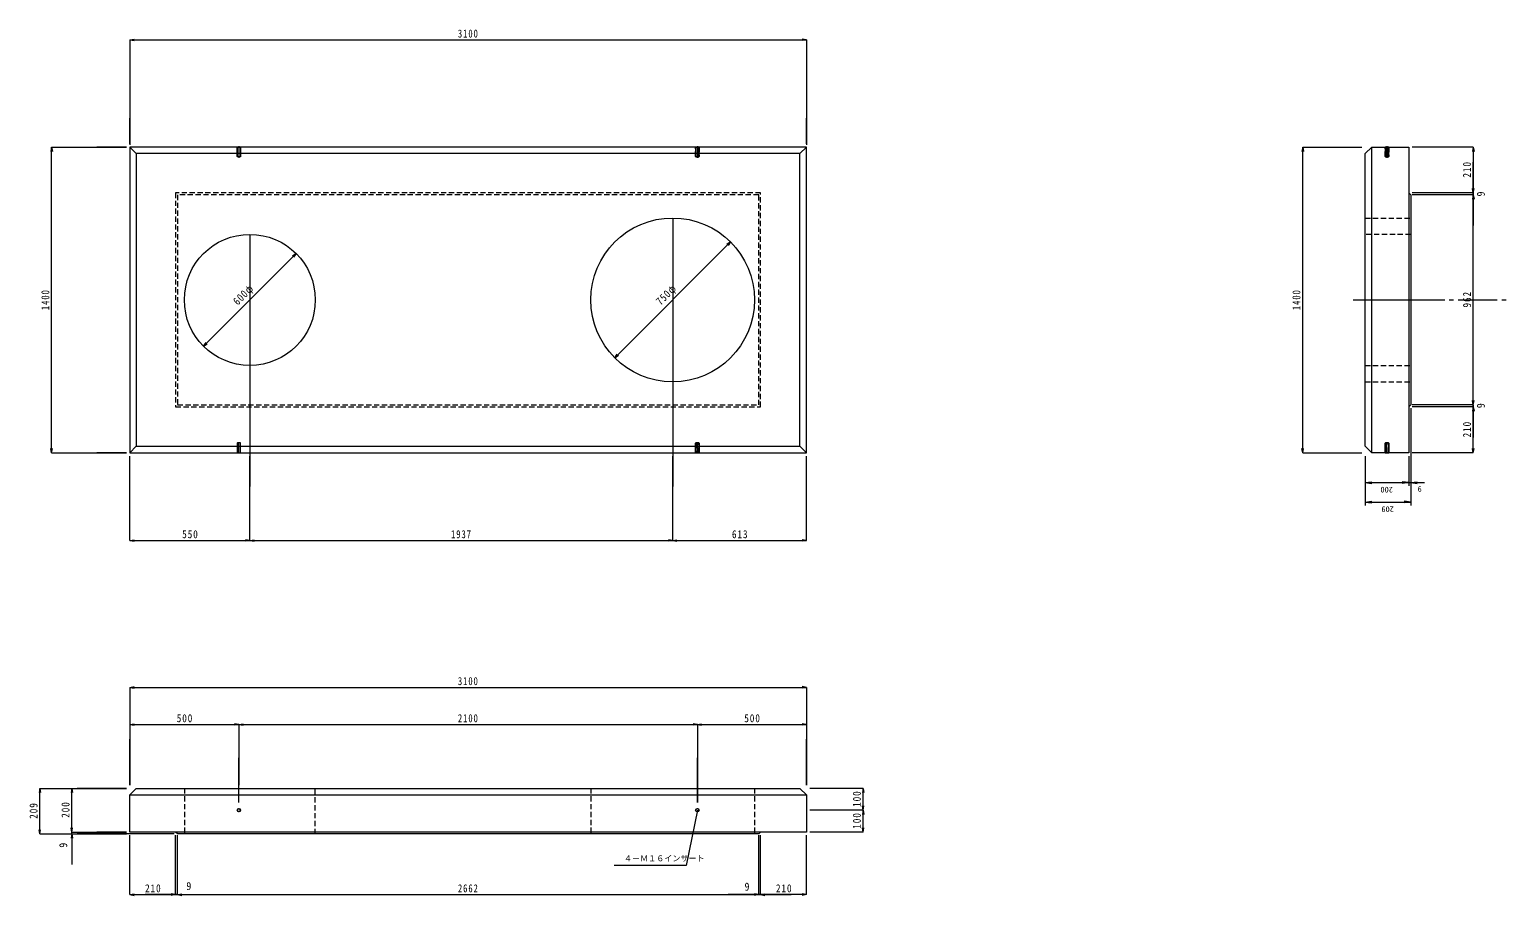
# Model space of a CAD drawing. Units: millimetres at full size, sheet at 1:20. Extents: x -12823 to 3978, y -2819 to 2819.
# Drawn here: x -12823 to -6039, y -1424 to 2540 of the extents above; entities that cross this region are included whole.
import ezdxf
from ezdxf.enums import TextEntityAlignment as Align

# ---------------------------------------------------------------- set-up
doc = ezdxf.new("R2010")
doc.units = ezdxf.units.MM
doc.header["$LTSCALE"] = 20
doc.linetypes.add('CHAIN2', pattern=[12, 9, -1, 1, -1])
doc.linetypes.add('DASHED1', pattern=[1.8, 1.2, -0.6])
doc.layers.add('9-0', color=7, linetype='Continuous', lineweight=9)
doc.layers.add('9-1_構造図', color=7, linetype='Continuous', lineweight=9)
doc.styles.add('ＭＳ ゴシック', font='')
doc.styles.get('ＭＳ ゴシック').set_extended_font_data('MS Gothic')

msp = doc.modelspace()

# ---------------------------------------------------------------- linework, layer by layer
at = {"layer": '9-0'}
for p, q in [((-12363.74, 2017.79), (-12363.74, 2135.05)), ((-9263.74, 2017.79), (-9263.74, 2135.05)), ((-12378.74, 2002.79), (-12515.19, 2002.79)), ((-11870.64, 1957.79), (-11870.64, 2002.79)), ((-11863.74, 2006.73), (-11863.74, 1953.84)), ((-11856.84, 2002.79), (-11856.84, 1957.79)), ((-9770.64, 2002.79), (-9770.64, 1957.79)), ((-9763.74, 2006.73), (-9763.74, 1953.84)), ((-9756.84, 1957.79), (-9756.84, 2002.79)), ((-6611.51, 2002.79), (-6611.51, 1957.79)), ((-6604.61, 2006.73), (-6604.61, 1953.84)), ((-6597.71, 1957.79), (-6597.71, 2002.79)), ((-11870.64, 1957.79), (-11871.74, 1958.89)), ((-11856.84, 1957.79), (-11870.64, 1957.79)), ((-11855.74, 1958.89), (-11856.84, 1957.79)), ((-9771.74, 1958.89), (-9770.64, 1957.79)), ((-9770.64, 1957.79), (-9756.84, 1957.79)), ((-9756.84, 1957.79), (-9755.74, 1958.89)), ((-6612.61, 1958.89), (-6611.51, 1957.79)), ((-6611.51, 1957.79), (-6597.71, 1957.79)), ((-6597.71, 1957.79), (-6596.61, 1958.89)), ((-9876.74, 1677.79), (-9876.74, 448.65)), ((-11813.74, 1602.79), (-11813.74, 448.65)), ((-6749.86, 1302.79), (-6450.36, 1302.79)), ((-11813.74, 913.73), (-11813.74, 448.65)), ((-9876.74, 839.58), (-9876.74, 448.65)), ((-6495.61, 806.79), (-6495.61, 361.57)), ((-6495.61, 806.79), (-6495.61, 451.33)), ((-11870.64, 647.79), (-11871.74, 646.69)), ((-11870.64, 647.79), (-11870.64, 602.79)), ((-11856.84, 647.79), (-11870.64, 647.79)), ((-11863.74, 598.84), (-11863.74, 651.73)), ((-11856.84, 602.79), (-11856.84, 647.79)), ((-11855.74, 646.69), (-11856.84, 647.79)), ((-9771.74, 646.69), (-9770.64, 647.79)), ((-9770.64, 602.79), (-9770.64, 647.79)), ((-9770.64, 647.79), (-9756.84, 647.79)), ((-9763.74, 598.84), (-9763.74, 651.73)), ((-9756.84, 647.79), (-9756.84, 602.79)), ((-9756.84, 647.79), (-9755.74, 646.69)), ((-6612.61, 646.69), (-6611.51, 647.79)), ((-6611.51, 602.79), (-6611.51, 647.79)), ((-6611.51, 647.79), (-6597.71, 647.79)), ((-6604.61, 598.84), (-6604.61, 651.73)), ((-6597.71, 647.79), (-6597.71, 602.79)), ((-6597.71, 647.79), (-6596.61, 646.69)), ((-12378.74, 602.79), (-12515.19, 602.79)), ((-6704.61, 587.79), (-6704.61, 361.57)), ((-6704.61, 587.79), (-6704.61, 451.33)), ((-6504.61, 587.79), (-6504.61, 451.33)), ((-6504.61, 587.79), (-6504.61, 451.33)), ((-6704.61, 466.33), (-6674.61, 470.28)), ((-6704.61, 466.33), (-6504.61, 466.33)), ((-6704.61, 466.33), (-6674.61, 462.38)), ((-6504.61, 466.33), (-6534.61, 470.28)), ((-6504.61, 466.33), (-6534.61, 462.38)), ((-6495.61, 466.33), (-6465.61, 470.28)), ((-6495.61, 466.33), (-6465.61, 462.38)), ((-6495.61, 466.33), (-6432.48, 466.33)), ((-6704.61, 376.57), (-6674.61, 380.52)), ((-6704.61, 376.57), (-6495.61, 376.57)), ((-6704.61, 376.57), (-6674.61, 372.62)), ((-6495.61, 376.57), (-6525.61, 380.52)), ((-6495.61, 376.57), (-6525.61, 372.62)), ((-12363.74, -919.18), (-12363.74, -708.66)), ((-9263.74, -919.18), (-9263.74, -708.66)), ((-11863.74, -999.29), (-11863.74, -794.98)), ((-11863.74, -999.29), (-11863.74, -794.98)), ((-9763.74, -999.29), (-9763.74, -794.98)), ((-12378.74, -934.18), (-12604.96, -934.18)), ((-12378.74, -934.18), (-12515.19, -934.18)), ((-12159.74, -1143.18), (-12604.96, -1143.18)), ((-12378.74, -1134.18), (-12515.19, -1134.18)), ((-12159.74, -1143.18), (-12515.19, -1143.18))]:
    msp.add_line(p, q, dxfattribs=at)
at = {"layer": '9-0', "color": 3}
for p, q in [((-12333.74, 1972.79), (-12363.74, 2002.79)), ((-12333.74, 1972.79), (-12333.74, 632.79)), ((-9293.74, 1972.79), (-12333.74, 1972.79)), ((-9293.74, 1972.79), (-9263.74, 2002.79)), ((-9293.74, 632.79), (-9293.74, 1972.79)), ((-6704.61, 1972.79), (-6674.61, 2002.79)), ((-6704.61, 632.79), (-6704.61, 1972.79)), ((-6674.61, 602.79), (-6674.61, 2002.79)), ((-6504.61, 1792.79), (-6504.61, 812.79)), ((-12333.74, 632.79), (-12363.74, 602.79)), ((-12333.74, 632.79), (-9293.74, 632.79)), ((-9293.74, 632.79), (-9263.74, 602.79)), ((-6674.61, 602.79), (-6704.61, 632.79)), ((-9293.74, -934.18), (-9263.74, -964.18)), ((-12363.74, -964.18), (-9263.74, -964.18)), ((-9473.74, -1134.18), (-12153.74, -1134.18))]:
    msp.add_line(p, q, dxfattribs=at)
at = {"layer": '9-0', "linetype": 'DASHED1'}
for p, q in [((-9473.74, 1792.79), (-12153.74, 1792.79)), ((-12153.74, 1792.79), (-12153.74, 812.79)), ((-9482.74, 821.79), (-9482.74, 1783.79)), ((-9473.74, 812.79), (-9473.74, 1792.79)), ((-6704.61, 1677.79), (-6495.61, 1677.79)), ((-6495.61, 1602.79), (-6704.61, 1602.79)), ((-6704.61, 1002.79), (-6495.61, 1002.79)), ((-6704.61, 927.79), (-6495.61, 927.79)), ((-12144.74, 821.79), (-9482.74, 821.79)), ((-12153.74, 812.79), (-9473.74, 812.79)), ((-12113.74, -934.18), (-12113.74, -1143.18)), ((-11513.74, -1143.18), (-11513.74, -934.18)), ((-10251.74, -934.18), (-10251.74, -1143.18)), ((-9501.74, -934.18), (-9501.74, -1143.18))]:
    msp.add_line(p, q, dxfattribs=at)
at = {"layer": '9-0', "color": 3}
msp.add_lwpolyline([(-12363.74, 602.79), (-9263.74, 602.79), (-9263.74, 2002.79), (-12363.74, 2002.79)], close=True, dxfattribs=at)
at = {"layer": '9-0'}
for points in [[(-11871.74, 1958.89), (-11871.74, 2002.79), (-11855.74, 2002.79), (-11855.74, 1958.89)], [(-9755.74, 1958.89), (-9755.74, 2002.79), (-9771.74, 2002.79), (-9771.74, 1958.89)], [(-6596.61, 1958.89), (-6596.61, 2002.79), (-6612.61, 2002.79), (-6612.61, 1958.89)], [(-11871.74, 646.69), (-11871.74, 602.79), (-11855.74, 602.79), (-11855.74, 646.69)], [(-9755.74, 646.69), (-9755.74, 602.79), (-9771.74, 602.79), (-9771.74, 646.69)], [(-6596.61, 646.69), (-6596.61, 602.79), (-6612.61, 602.79), (-6612.61, 646.69)], [(-6504.61, 466.33), (-6495.61, 466.33), (-6432.48, 466.33)], [(-9763.74, -1034.18), (-9814.95, -1288.02), (-10144.95, -1288.02)]]:
    msp.add_lwpolyline(points, dxfattribs=at)
at = {"layer": '9-0', "color": 3}
for points in [[(-6674.61, 2002.79), (-6504.61, 2002.79), (-6504.61, 1792.79), (-6495.61, 1783.79), (-6495.61, 821.79), (-6504.61, 812.79), (-6504.61, 602.79), (-6674.61, 602.79)], [(-12363.74, -964.18), (-12333.74, -934.18), (-9293.74, -934.18)], [(-9263.74, -964.18), (-9263.74, -1134.18), (-9473.74, -1134.18), (-9482.74, -1143.18), (-12144.74, -1143.18), (-12153.74, -1134.18), (-12363.74, -1134.18), (-12363.74, -964.18)]]:
    msp.add_lwpolyline(points, dxfattribs=at)
at = {"layer": '9-0', "linetype": 'DASHED1'}
msp.add_lwpolyline([(-9482.74, 1783.79), (-12144.74, 1783.79), (-12144.74, 821.79)], dxfattribs=at)
at = {"layer": '9-0', "color": 3}
for centre, radius in [((-9876.74, 1302.79), 375), ((-11813.74, 1302.79), 300)]:
    msp.add_circle(centre, radius, dxfattribs=at)
at = {"layer": '9-1_構造図'}
for p, q in [((-12363.74, 2493.68), (-12344.04, 2497.15)), ((-12363.74, 2493.68), (-9263.74, 2493.68)), ((-12363.74, 2493.68), (-12344.04, 2490.21)), ((-12363.74, 2493.68), (-12363.74, 2012.75)), ((-9263.74, 2493.68), (-9283.43, 2497.15)), ((-9263.74, 2493.68), (-9283.43, 2490.21)), ((-9263.74, 2493.68), (-9263.74, 2012.75)), ((-12721.74, 2002.79), (-12725.21, 1983.09)), ((-12721.74, 602.79), (-12721.74, 2002.79)), ((-12721.74, 2002.79), (-12718.27, 1983.09)), ((-12721.74, 2002.79), (-12378.74, 2002.79)), ((-6990.65, 2002.79), (-6994.12, 1983.09)), ((-6990.65, 602.79), (-6990.65, 2002.79)), ((-6990.65, 2002.79), (-6987.18, 1983.09)), ((-6990.65, 2002.79), (-6719.61, 2002.79)), ((-6209.25, 2002.79), (-6489.61, 2002.79)), ((-6209.25, 2002.79), (-6212.73, 1983.09)), ((-6209.25, 2002.79), (-6209.25, 1792.79)), ((-6209.25, 2002.79), (-6205.78, 1983.09)), ((-6209.25, 1792.79), (-6209.25, 1932.79)), ((-6209.25, 1783.79), (-6209.25, 1923.79)), ((-6209.25, 1792.79), (-6489.61, 1792.79)), ((-6209.25, 1783.79), (-6489.61, 1783.79)), ((-6209.25, 1792.79), (-6212.73, 1812.48)), ((-6209.25, 1792.79), (-6212.73, 1812.48)), ((-6209.25, 1783.79), (-6212.73, 1764.09)), ((-6209.25, 1792.79), (-6205.78, 1812.48)), ((-6209.25, 1792.79), (-6205.78, 1812.48)), ((-6209.25, 1792.79), (-6209.25, 1783.79)), ((-6209.25, 1783.79), (-6209.25, 1643.79)), ((-6209.25, 1783.79), (-6205.78, 1764.09)), ((-6209.25, 821.79), (-6209.25, 1783.79)), ((-9611.57, 1567.95), (-10141.9, 1037.62)), ((-9611.57, 1567.95), (-9627.96, 1556.48)), ((-9611.57, 1567.95), (-9623.04, 1551.57)), ((-11601.61, 1514.92), (-12025.87, 1090.66)), ((-11601.61, 1514.92), (-11617.99, 1503.45)), ((-11601.61, 1514.92), (-11613.08, 1498.54)), ((-12025.87, 1090.66), (-12014.4, 1107.04)), ((-12025.87, 1090.66), (-12009.49, 1102.13)), ((-10141.9, 1037.62), (-10130.43, 1054.01)), ((-10141.9, 1037.62), (-10125.52, 1049.09)), ((-6209.25, 821.79), (-6209.25, 961.79)), ((-6209.25, 821.79), (-6489.61, 821.79)), ((-6209.25, 821.79), (-6212.73, 841.48)), ((-6209.25, 821.79), (-6205.78, 841.48)), ((-6209.25, 812.79), (-6209.25, 821.79)), ((-6209.25, 821.79), (-6209.25, 681.79)), ((-6209.25, 812.79), (-6489.61, 812.79)), ((-6209.25, 812.79), (-6212.73, 793.09)), ((-6209.25, 812.79), (-6212.73, 793.09)), ((-6209.25, 602.79), (-6209.25, 812.79)), ((-6209.25, 812.79), (-6205.78, 793.09)), ((-6209.25, 812.79), (-6209.25, 672.79)), ((-6209.25, 812.79), (-6205.78, 793.09)), ((-12721.74, 602.79), (-12725.21, 622.48)), ((-12721.74, 602.79), (-12718.27, 622.48)), ((-6990.65, 602.79), (-6994.12, 622.48)), ((-6990.65, 602.79), (-6987.18, 622.48)), ((-6209.25, 602.79), (-6212.73, 622.48)), ((-6209.25, 602.79), (-6205.78, 622.48)), ((-12721.74, 602.79), (-12378.74, 602.79)), ((-12363.74, 200.76), (-12363.74, 587.79)), ((-11813.74, 200.76), (-11813.74, 587.79)), ((-9876.74, 200.76), (-9876.74, 587.79)), ((-9263.74, 200.76), (-9263.74, 587.79)), ((-6990.65, 602.79), (-6719.61, 602.79)), ((-6209.25, 602.79), (-6489.61, 602.79)), ((-12363.74, 200.76), (-12344.04, 204.23)), ((-11813.74, 200.76), (-11833.43, 204.23)), ((-11813.74, 200.76), (-11794.04, 204.23)), ((-9876.74, 200.76), (-9896.43, 204.23)), ((-9876.74, 200.76), (-9857.04, 204.23)), ((-9263.74, 200.76), (-9283.43, 204.23)), ((-12363.74, 200.76), (-11813.74, 200.76)), ((-12363.74, 200.76), (-12344.04, 197.29)), ((-11813.74, 200.76), (-11833.43, 197.29)), ((-11813.74, 200.76), (-9876.74, 200.76)), ((-11813.74, 200.76), (-11794.04, 197.29)), ((-9876.74, 200.76), (-9896.43, 197.29)), ((-9876.74, 200.76), (-9263.74, 200.76)), ((-9876.74, 200.76), (-9857.04, 197.29)), ((-9263.74, 200.76), (-9283.43, 197.29)), ((-12363.74, -471.91), (-12344.04, -468.44)), ((-12363.74, -471.91), (-9263.74, -471.91)), ((-12363.74, -471.91), (-12344.04, -475.39)), ((-12363.74, -471.91), (-12363.74, -641.95)), ((-9263.74, -471.91), (-9283.43, -468.44)), ((-9263.74, -471.91), (-9283.43, -475.39)), ((-9263.74, -471.91), (-9263.74, -641.95)), ((-12363.74, -641.95), (-12344.04, -638.47)), ((-12363.74, -641.95), (-11863.74, -641.95)), ((-12363.74, -641.95), (-12344.04, -645.42)), ((-12363.74, -641.95), (-12363.74, -919.18)), ((-11863.74, -641.95), (-11883.43, -638.47)), ((-11863.74, -641.95), (-11883.43, -645.42)), ((-11863.74, -641.95), (-11844.04, -638.47)), ((-11863.74, -641.95), (-11863.74, -919.18)), ((-11863.74, -641.95), (-9763.74, -641.95)), ((-11863.74, -641.95), (-11844.04, -645.42)), ((-9763.74, -641.95), (-9783.43, -638.47)), ((-9763.74, -641.95), (-9783.43, -645.42)), ((-9763.74, -641.95), (-9744.04, -638.47)), ((-9763.74, -641.95), (-9263.74, -641.95)), ((-9763.74, -641.95), (-9744.04, -645.42)), ((-9763.74, -641.95), (-9763.74, -999.29)), ((-9263.74, -641.95), (-9283.43, -638.47)), ((-9263.74, -641.95), (-9283.43, -645.42)), ((-9263.74, -641.95), (-9263.74, -919.18)), ((-12775.69, -934.18), (-12779.17, -953.88)), ((-12775.69, -1143.18), (-12775.69, -934.18)), ((-12775.69, -934.18), (-12772.22, -953.88)), ((-12775.69, -934.18), (-12629.27, -934.18)), ((-12629.27, -934.18), (-12632.74, -953.88)), ((-12629.27, -1134.18), (-12629.27, -934.18)), ((-12629.27, -934.18), (-12625.79, -953.88)), ((-12629.27, -934.18), (-12378.74, -934.18)), ((-9004.3, -934.18), (-9248.74, -934.18)), ((-9004.3, -934.18), (-9007.77, -953.88)), ((-9004.3, -1034.18), (-9004.3, -934.18)), ((-9004.3, -934.18), (-9000.83, -953.88)), ((-12629.27, -1134.18), (-12629.27, -994.18)), ((-9004.3, -1034.18), (-9007.77, -1014.49)), ((-9004.3, -1034.18), (-9000.83, -1014.49)), ((-9004.3, -1034.18), (-9248.74, -1034.18)), ((-9004.3, -1034.18), (-9007.77, -1053.88)), ((-9004.3, -1134.18), (-9004.3, -1034.18)), ((-9004.3, -1034.18), (-9000.83, -1053.88)), ((-12775.69, -1143.18), (-12779.17, -1123.49)), ((-12775.69, -1143.18), (-12772.22, -1123.49)), ((-12775.69, -1143.18), (-12629.27, -1143.18)), ((-12629.27, -1134.18), (-12632.74, -1114.49)), ((-12629.27, -1134.18), (-12632.74, -1114.49)), ((-12629.27, -1143.18), (-12632.74, -1162.88)), ((-12629.27, -1134.18), (-12625.79, -1114.49)), ((-12629.27, -1134.18), (-12625.79, -1114.49)), ((-12629.27, -1143.18), (-12629.27, -1134.18)), ((-12629.27, -1134.18), (-12378.74, -1134.18)), ((-12629.27, -1143.18), (-12629.27, -1283.18)), ((-12629.27, -1143.18), (-12625.79, -1162.88)), ((-12629.27, -1143.18), (-12378.74, -1143.18)), ((-12363.74, -1420.87), (-12363.74, -1149.18)), ((-12153.74, -1420.87), (-12153.74, -1149.18)), ((-12144.74, -1420.87), (-12144.74, -1149.18)), ((-9482.74, -1420.87), (-9482.74, -1149.18)), ((-9473.74, -1420.87), (-9473.74, -1149.18)), ((-9263.74, -1420.87), (-9263.74, -1149.18)), ((-9004.3, -1134.18), (-9248.74, -1134.18)), ((-9004.3, -1134.18), (-9007.77, -1114.49)), ((-9004.3, -1134.18), (-9000.83, -1114.49)), ((-12363.74, -1420.87), (-12344.04, -1417.4)), ((-12363.74, -1420.87), (-12153.74, -1420.87)), ((-12363.74, -1420.87), (-12344.04, -1424.34)), ((-12153.74, -1420.87), (-12293.74, -1420.87)), ((-12144.74, -1420.87), (-12284.74, -1420.87)), ((-12153.74, -1420.87), (-12173.43, -1417.4)), ((-12153.74, -1420.87), (-12173.43, -1417.4)), ((-12153.74, -1420.87), (-12173.43, -1424.34)), ((-12153.74, -1420.87), (-12173.43, -1424.34)), ((-12153.74, -1420.87), (-12144.74, -1420.87)), ((-12144.74, -1420.87), (-12125.04, -1417.4)), ((-12144.74, -1420.87), (-12004.74, -1420.87)), ((-12144.74, -1420.87), (-12125.04, -1424.34)), ((-12144.74, -1420.87), (-9482.74, -1420.87)), ((-9482.74, -1420.87), (-9502.43, -1417.4)), ((-9482.74, -1420.87), (-9502.43, -1424.34)), ((-9482.74, -1420.87), (-9342.74, -1420.87)), ((-9473.74, -1420.87), (-9454.04, -1417.4)), ((-9473.74, -1420.87), (-9454.04, -1417.4)), ((-9473.74, -1420.87), (-9454.04, -1424.34)), ((-9473.74, -1420.87), (-9333.74, -1420.87)), ((-9473.74, -1420.87), (-9454.04, -1424.34)), ((-9263.74, -1420.87), (-9473.74, -1420.87)), ((-9263.74, -1420.87), (-9283.43, -1417.4)), ((-9263.74, -1420.87), (-9283.43, -1424.34))]:
    msp.add_line(p, q, dxfattribs=at)
at = {"layer": '9-1_構造図', "color": 4, "linetype": 'DASHED1'}
for p, q in [((-11870.64, 1957.79), (-11870.64, 2002.79)), ((-11863.74, 2006.73), (-11863.74, 1953.84)), ((-11856.84, 2002.79), (-11856.84, 1957.79)), ((-9770.64, 1957.79), (-9770.64, 2002.79)), ((-9763.74, 2006.73), (-9763.74, 1953.84)), ((-9756.84, 2002.79), (-9756.84, 1957.79)), ((-6611.51, 1957.79), (-6611.51, 2002.79)), ((-6604.61, 2006.73), (-6604.61, 1953.84)), ((-6597.71, 2002.79), (-6597.71, 1957.79)), ((-11870.64, 1957.79), (-11871.74, 1958.89)), ((-11856.84, 1957.79), (-11870.64, 1957.79)), ((-11855.74, 1958.89), (-11856.84, 1957.79)), ((-9770.64, 1957.79), (-9771.74, 1958.89)), ((-9756.84, 1957.79), (-9770.64, 1957.79)), ((-9755.74, 1958.89), (-9756.84, 1957.79)), ((-6611.51, 1957.79), (-6612.61, 1958.89)), ((-6597.71, 1957.79), (-6611.51, 1957.79)), ((-6596.61, 1958.89), (-6597.71, 1957.79)), ((-11870.64, 647.79), (-11871.74, 646.69)), ((-11870.64, 647.79), (-11870.64, 602.79)), ((-11856.84, 647.79), (-11870.64, 647.79)), ((-11863.74, 598.84), (-11863.74, 651.73)), ((-11856.84, 602.79), (-11856.84, 647.79)), ((-11855.74, 646.69), (-11856.84, 647.79)), ((-9770.64, 647.79), (-9771.74, 646.69)), ((-9770.64, 647.79), (-9770.64, 602.79)), ((-9756.84, 647.79), (-9770.64, 647.79)), ((-9763.74, 598.84), (-9763.74, 651.73)), ((-9756.84, 602.79), (-9756.84, 647.79)), ((-9755.74, 646.69), (-9756.84, 647.79)), ((-6611.51, 647.79), (-6612.61, 646.69)), ((-6611.51, 647.79), (-6611.51, 602.79)), ((-6597.71, 647.79), (-6611.51, 647.79)), ((-6604.61, 598.84), (-6604.61, 651.73)), ((-6597.71, 602.79), (-6597.71, 647.79)), ((-6596.61, 646.69), (-6597.71, 647.79))]:
    msp.add_line(p, q, dxfattribs=at)
at = {"layer": '9-1_構造図', "linetype": 'CHAIN2'}
msp.add_line((-6759.12, 1302.79), (-6039.23, 1302.79), dxfattribs=at)
at = {"layer": '9-1_構造図', "color": 4, "linetype": 'DASHED1'}
for points in [[(-11871.74, 1958.89), (-11871.74, 2002.79), (-11855.74, 2002.79), (-11855.74, 1958.89)], [(-9771.74, 1958.89), (-9771.74, 2002.79), (-9755.74, 2002.79), (-9755.74, 1958.89)], [(-6612.61, 1958.89), (-6612.61, 2002.79), (-6596.61, 2002.79), (-6596.61, 1958.89)], [(-11871.74, 646.69), (-11871.74, 602.79), (-11855.74, 602.79), (-11855.74, 646.69)], [(-9771.74, 646.69), (-9771.74, 602.79), (-9755.74, 602.79), (-9755.74, 646.69)], [(-6612.61, 646.69), (-6612.61, 602.79), (-6596.61, 602.79), (-6596.61, 646.69)]]:
    msp.add_lwpolyline(points, dxfattribs=at)
at = {"layer": '9-1_構造図'}
msp.add_lwpolyline([(-9473.74, -1420.87), (-9482.74, -1420.87), (-9622.74, -1420.87)], dxfattribs=at)
for centre, radius in [((-11863.74, -1034.18), 8), ((-11863.74, -1034.18), 7), ((-9763.74, -1034.18), 8), ((-9763.74, -1034.18), 7)]:
    msp.add_circle(centre, radius, dxfattribs=at)

# ---------------------------------------------------------------- texts
at = {"layer": '9-0', "style": 'ＭＳ ゴシック'}
for s, p in [('200', (-6577.61, 454.33)), ('9', (-6445.23, 457.56)), ('209', (-6573.11, 364.57))]:
    msp.add_text(s, height=26.39, rotation=180, dxfattribs=at).set_placement(p, align=Align.BOTTOM_LEFT)
msp.add_text('４－Ｍ１６インサート', height=26.39, dxfattribs=at).set_placement((-10099.95, -1276.02), align=Align.BOTTOM_LEFT)
at = {"layer": '9-1_構造図', "style": 'ＭＳ ゴシック', "width": 0.9}
for p in [(-6145.37, 1776.5), (-6145.37, 807.07), (-12639.27, -1205.92)]:
    msp.add_text('9', height=36.66, rotation=90, dxfattribs=at).set_placement(p, align=Align.BOTTOM_LEFT)
for p in [(-12104.42, -1410.87), (-9547.42, -1413.58)]:
    msp.add_text('9', height=36.66, dxfattribs=at).set_placement(p, align=Align.BOTTOM_LEFT)
at = {"layer": '9-1_構造図', "char_height": 36.66, "attachment_point": 7, "style": 'ＭＳ ゴシック'}
for s, insert in [('\\T1.2;\\W0.8;3100', (-10860.74, 2503.68)), ('\\T1.19;\\W0.85;550', (-12123.74, 210.76)), ('\\T1.2;\\W0.8;1937', (-10892.24, 210.76)), ('\\T1.19;\\W0.85;613', (-9605.24, 210.76)), ('\\T1.2;\\W0.8;3100', (-10860.74, -461.91)), ('\\T1.19;\\W0.85;500', (-12148.74, -631.95)), ('\\T1.2;\\W0.8;2100', (-10860.74, -631.95)), ('\\T1.19;\\W0.85;500', (-9548.74, -631.95)), ('\\T1.19;\\W0.85;210', (-12293.74, -1410.87)), ('\\T1.2;\\W0.8;2662', (-10860.74, -1410.87)), ('\\T1.19;\\W0.85;210', (-9403.74, -1410.87))]:
    msp.add_mtext(s, dxfattribs=dict(at, insert=insert))
for s, insert, rotation in [('\\T1.19;\\W0.85;210', (-6219.25, 1862.79), 90), ('\\T1.15;\\W0.85;600φ', (-11861.82, 1268.85), 45), ('\\T1.15;\\W0.85;750φ', (-9924.82, 1268.85), 45), ('\\T1.2;\\W0.8;1400', (-12731.74, 1255.79), 90), ('\\T1.2;\\W0.8;1400', (-7000.65, 1255.79), 90), ('\\T1.19;\\W0.85;962', (-6219.25, 1267.79), 90), ('\\T1.19;\\W0.85;210', (-6219.25, 672.79), 90), ('\\T1.19;\\W0.85;209', (-12785.69, -1073.68), 90), ('\\T1.19;\\W0.85;200', (-12639.27, -1069.18), 90), ('\\T1.19;\\W0.85;100', (-9014.3, -1019.18), 90), ('\\T1.19;\\W0.85;100', (-9014.3, -1119.18), 90)]:
    msp.add_mtext(s, dxfattribs=dict(at, insert=insert, rotation=rotation))

doc.saveas('drawing.dxf')
